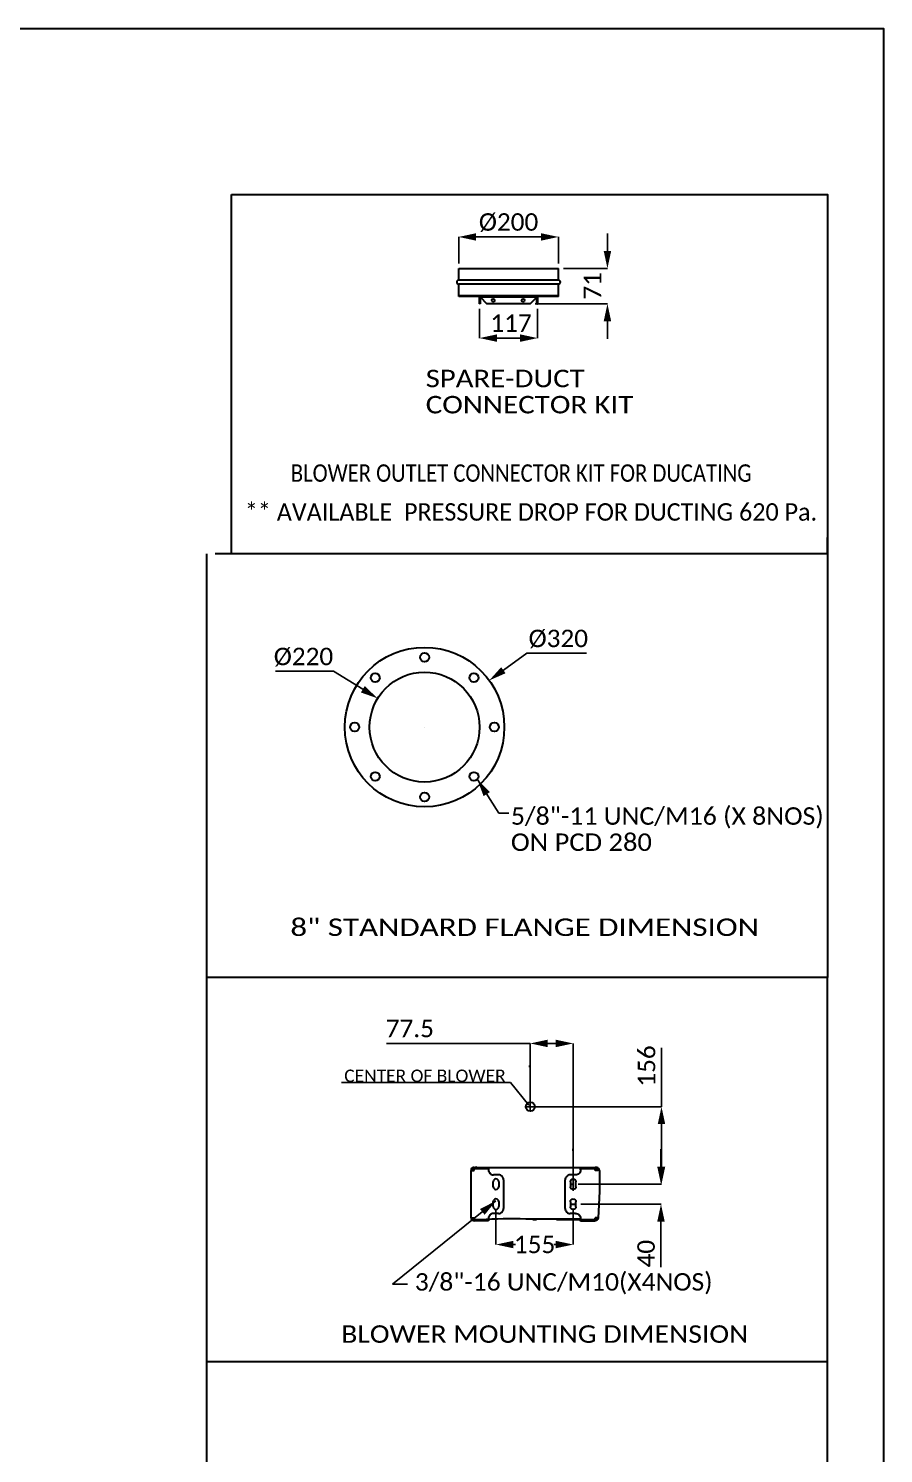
# Model space of a CAD drawing. Header units: millimetres. Extents: x 13935 to 21534, y -198 to 9202.
# Drawn here: x 19155 to 20870, y 1348 to 4206 of the extents above; entities that cross this region are included whole.
import ezdxf
from ezdxf import colors
from ezdxf.entities.mleader import LeaderData, LeaderLine
from ezdxf.enums import TextEntityAlignment as Align
from ezdxf.math import Vec2, Vec3

# ---------------------------------------------------------------- set-up
doc = ezdxf.new("R2010")
doc.units = ezdxf.units.MM
doc.header["$LTSCALE"] = 326.7
doc.header["$PDMODE"] = 3
doc.header["$PDSIZE"] = 8
doc.linetypes.add('DASHED', pattern=[0.2, 0.1, -0.1])
doc.layers.get('0').update_dxf_attribs({"linetype": 'CONTINUOUS'})
doc.layers.get('Defpoints').update_dxf_attribs({"linetype": 'CONTINUOUS'})
doc.styles.get("Standard").update_dxf_attribs({"font": 'calibri.ttf'})
doc.dimstyles.new('DIMSTYLE_3', dxfattribs={"dimtxt": 35, "dimasz": 35, "dimexe": 0.08, "dimexo": 1, "dimgap": 0.875, "dimtad": 1, "dimdec": 0, "dimdsep": 46, "dimtxsty": 'Standard', "dimblk": '_FILLED', "dimblk1": '_FILLED', "dimblk2": '_FILLED', "dimcen": 0.09, "dimazin": 2, "dimtp": 0.01, "dimtm": 0.01, "dimtfac": 1, "dimtdec": 0, "dimtofl": 0, "dimtmove": 0, "dimatfit": 3, "dimldrblk": '_FILLED', "dimfxl": 1, "dimtolj": 1, "dimarcsym": 0})
doc.dimstyles.new('DIMSTYLE_4', dxfattribs={"dimtxt": 35, "dimasz": 35, "dimexe": 0.08, "dimexo": 1, "dimgap": 0.875, "dimtad": 1, "dimdsep": 46, "dimtxsty": 'Standard', "dimblk": '_FILLED', "dimblk1": '_FILLED', "dimblk2": '_FILLED', "dimcen": 0.09, "dimazin": 2, "dimtp": 0.01, "dimtm": 0.01, "dimtfac": 1, "dimtofl": 0, "dimtmove": 0, "dimatfit": 3, "dimldrblk": '_FILLED', "dimfxl": 1, "dimtolj": 1, "dimarcsym": 0})
doc.dimstyles.new('DIMSTYLE_5', dxfattribs={"dimtxt": 35, "dimasz": 35, "dimexe": 0.08, "dimexo": 1, "dimtad": 1, "dimdsep": 46, "dimtxsty": 'Standard', "dimblk": '_FILLED', "dimblk1": '_FILLED', "dimblk2": '_FILLED', "dimcen": 0.09, "dimazin": 2, "dimtp": 0.01, "dimtm": 0.01, "dimtfac": 1, "dimtofl": 0, "dimtmove": 0, "dimatfit": 1, "dimldrblk": '_FILLED', "dimfxl": 1, "dimtolj": 1, "dimarcsym": 0})
doc.dimstyles.new('DIMSTYLE_6', dxfattribs={"dimtxt": 35, "dimasz": 35, "dimexe": 0.08, "dimexo": 1, "dimtad": 1, "dimdec": 0, "dimdsep": 46, "dimtxsty": 'Standard', "dimblk": '_FILLED', "dimblk1": '_FILLED', "dimblk2": '_FILLED', "dimcen": 0.09, "dimazin": 2, "dimtp": 0.01, "dimtm": 0.01, "dimtfac": 1, "dimtdec": 0, "dimtofl": 0, "dimtmove": 0, "dimatfit": 1, "dimldrblk": '_FILLED', "dimfxl": 1, "dimtolj": 1, "dimarcsym": 0})
doc.dimstyles.get("Standard").update_dxf_attribs({"dimtxt": 35, "dimasz": 35, "dimexe": 0.08, "dimexo": 1, "dimtad": 1, "dimdsep": 46, "dimtxsty": 'Standard', "dimblk": '_FILLED', "dimblk1": '_FILLED', "dimblk2": '_FILLED', "dimcen": 0.09, "dimazin": 2, "dimtol": 1, "dimtp": 0.01, "dimtm": 0.01, "dimtfac": 1, "dimtofl": 0, "dimtmove": 0, "dimatfit": 3, "dimldrblk": '_FILLED', "dimfxl": 1, "dimtolj": 1, "dimarcsym": 0})

# ---------------------------------------------------------------- blocks, each defined once
blk = doc.blocks.new('_FILLED')
at = {"color": 0, "linetype": 'ByBlock'}
blk.add_solid([(0, 0), (-1, 0.214), (-1, -0.214)], dxfattribs=at)
blk = doc.blocks.new('*D1925')
at = {"color": 0, "linetype": 'Continuous', "lineweight": -2}
for p, q in [((20018, 3735.1), (20018, 3788.2)), ((20053, 3788.2), (20183, 3788.2)), ((20218, 3735.1), (20218, 3788.2))]:
    blk.add_line(p, q, dxfattribs=at)
at = {"layer": 'Defpoints', "color": 0}
for p in [(20218, 3788.2), (20018, 3734.1), (20218, 3734.1)]:
    blk.add_point(p, dxfattribs=at)
at = {"color": 0, "linetype": 'ByBlock', "lineweight": -2, "xscale": 35, "yscale": 35, "zscale": 35, "rotation": 180}
blk.add_blockref('_FILLED', (20018, 3788.2), dxfattribs=at)
at = {"color": 0, "linetype": 'ByBlock', "lineweight": -2, "xscale": 35, "yscale": 35, "zscale": 35}
blk.add_blockref('_FILLED', (20218, 3788.2), dxfattribs=at)
at = {"color": 0, "lineweight": 30, "insert": (20118, 3835.7), "char_height": 35, "attachment_point": 2, "line_spacing_factor": 0.9}
blk.add_mtext('\\A1;%%c200', dxfattribs=at)
blk = doc.blocks.new('*D1926')
at = {"color": 0, "linetype": 'Continuous', "lineweight": -2}
for p, q in [((20316.3, 3760.1), (20316.3, 3795.1)), ((20228, 3725.1), (20316.4, 3725.1)), ((20171.3, 3654.1), (20316.4, 3654.1)), ((20316.3, 3619.1), (20316.3, 3584.1))]:
    blk.add_line(p, q, dxfattribs=at)
at = {"layer": 'Defpoints', "color": 0}
for p in [(20227, 3725.1), (20316.3, 3725.1), (20170.3, 3654.1)]:
    blk.add_point(p, dxfattribs=at)
at = {"color": 0, "linetype": 'ByBlock', "lineweight": -2, "xscale": 35, "yscale": 35, "zscale": 35}
for p, rotation in [((20316.3, 3725.1), 270), ((20316.3, 3654.1), 90)]:
    blk.add_blockref('_FILLED', p, dxfattribs=dict(at, rotation=rotation))
at = {"color": 0, "lineweight": 30, "insert": (20268.8, 3690), "char_height": 35, "attachment_point": 2, "rotation": 90, "line_spacing_factor": 0.9}
blk.add_mtext('\\A1;71', dxfattribs=at)
blk = doc.blocks.new('*D1927')
at = {"color": 0, "linetype": 'Continuous', "lineweight": -2}
for p, q in [((20059.7, 3644.1), (20059.7, 3585.2)), ((20176.2, 3644.1), (20176.2, 3585.2)), ((20094.7, 3585.3), (20141.2, 3585.3))]:
    blk.add_line(p, q, dxfattribs=at)
at = {"layer": 'Defpoints', "color": 0}
for p in [(20059.7, 3645.1), (20176.2, 3645.1), (20176.2, 3585.3)]:
    blk.add_point(p, dxfattribs=at)
at = {"color": 0, "linetype": 'ByBlock', "lineweight": -2, "xscale": 35, "yscale": 35, "zscale": 35, "rotation": 180}
blk.add_blockref('_FILLED', (20059.7, 3585.3), dxfattribs=at)
at = {"color": 0, "linetype": 'ByBlock', "lineweight": -2, "xscale": 35, "yscale": 35, "zscale": 35}
blk.add_blockref('_FILLED', (20176.2, 3585.3), dxfattribs=at)
at = {"color": 0, "lineweight": 30, "insert": (20122.9, 3632.8), "char_height": 35, "attachment_point": 2, "line_spacing_factor": 0.9}
blk.add_mtext('\\A1;117', dxfattribs=at)
blk = doc.blocks.new('*D1937')
at = {"color": 0, "linetype": 'Continuous', "lineweight": -2}
for p in [(20107.6, 2919.1), (20274.1, 2953.1)]:
    blk.add_line(p, (20154.7, 2953.1), dxfattribs=at)
at = {"color": 0, "linetype": 'Continuous', "lineweight": 30}
for p, q in [((19949.4, 2804.9), (19949.6, 2804.9)), ((19949.5, 2804.9), (19949.5, 2805))]:
    blk.add_line(p, q, dxfattribs=at)
at = {"layer": 'Defpoints', "color": 0}
for p in [(20079.2, 2898.6), (19819.8, 2711.3)]:
    blk.add_point(p, dxfattribs=at)
at = {"color": 0, "linetype": 'ByBlock', "lineweight": -2, "xscale": 35, "yscale": 35, "zscale": 35, "rotation": 215.8264787222542}
blk.add_blockref('_FILLED', (20079.2, 2898.6), dxfattribs=at)
at = {"color": 0, "lineweight": 30, "insert": (20158.2, 3000.4), "char_height": 35, "attachment_point": 1, "line_spacing_factor": 0.9}
blk.add_mtext('\\A1;%%c320', dxfattribs=at)
blk = doc.blocks.new('*D1938')
at = {"color": 0, "linetype": 'Continuous', "lineweight": -2}
for p in [(19650.4, 2916.9), (19825.7, 2880.9)]:
    blk.add_line(p, (19766.9, 2916.9), dxfattribs=at)
at = {"color": 0, "linetype": 'Continuous', "lineweight": 30}
for p, q in [((19949.4, 2804.9), (19949.6, 2804.9)), ((19949.5, 2804.9), (19949.5, 2805))]:
    blk.add_line(p, q, dxfattribs=at)
at = {"layer": 'Defpoints', "color": 0}
for p in [(19855.5, 2862.6), (20043.5, 2747.3)]:
    blk.add_point(p, dxfattribs=at)
at = {"color": 0, "linetype": 'ByBlock', "lineweight": -2, "xscale": 35, "yscale": 35, "zscale": 35, "rotation": 328.4927867273753}
blk.add_blockref('_FILLED', (19855.5, 2862.6), dxfattribs=at)
at = {"color": 0, "lineweight": 30, "insert": (19766.3, 2964.2), "char_height": 35, "attachment_point": 3, "line_spacing_factor": 0.9}
blk.add_mtext('\\A1;%%c220', dxfattribs=at)
blk = doc.blocks.new('*D1997')
at = {"color": 0, "linetype": 'Continuous', "lineweight": -2}
for p, q in [((20424.7, 2043.6), (20424.7, 2161.5)), ((20153.7, 2043.6), (20424.8, 2043.6)), ((20424.7, 1923.1), (20424.7, 2008.6)), ((20257.6, 1888.1), (20424.8, 1888.1))]:
    blk.add_line(p, q, dxfattribs=at)
at = {"layer": 'Defpoints', "color": 0}
for p in [(20152.7, 2043.6), (20424.7, 2043.6), (20256.6, 1888.1)]:
    blk.add_point(p, dxfattribs=at)
at = {"color": 0, "linetype": 'ByBlock', "lineweight": -2, "xscale": 35, "yscale": 35, "zscale": 35}
for p, rotation in [((20424.7, 2043.6), 90), ((20424.7, 1888.1), 270)]:
    blk.add_blockref('_FILLED', p, dxfattribs=dict(at, rotation=rotation))
at = {"color": 0, "lineweight": 30, "insert": (20377.2, 2083.7), "char_height": 35, "attachment_point": 1, "rotation": 90, "line_spacing_factor": 0.9}
blk.add_mtext('\\A1;\\A1;156', dxfattribs=at)
blk = doc.blocks.new('*D1998')
at = {"color": 0, "linetype": 'Continuous', "lineweight": -2}
for p, q in [((20161.4, 2170.5), (19873.2, 2170.5)), ((20161.4, 2035.6), (20161.4, 2170.6)), ((20196.4, 2170.5), (20212.6, 2170.5)), ((20247.6, 1875.1), (20247.6, 2170.6))]:
    blk.add_line(p, q, dxfattribs=at)
at = {"layer": 'Defpoints', "color": 0}
for p in [(20247.6, 2170.5), (20161.4, 2034.6), (20247.6, 1874.1)]:
    blk.add_point(p, dxfattribs=at)
at = {"color": 0, "linetype": 'ByBlock', "lineweight": -2, "xscale": 35, "yscale": 35, "zscale": 35, "rotation": 180}
blk.add_blockref('_FILLED', (20161.4, 2170.5), dxfattribs=at)
at = {"color": 0, "linetype": 'ByBlock', "lineweight": -2, "xscale": 35, "yscale": 35, "zscale": 35}
blk.add_blockref('_FILLED', (20247.6, 2170.5), dxfattribs=at)
at = {"color": 0, "lineweight": 30, "insert": (19920, 2218), "char_height": 35, "attachment_point": 2, "line_spacing_factor": 0.9}
blk.add_mtext('\\A1;\\A1;77.5', dxfattribs=at)
blk = doc.blocks.new('*D1999')
at = {"color": 0, "linetype": 'Continuous', "lineweight": -2}
for p, q in [((20423.7, 1923.1), (20423.7, 1958.1)), ((20257.6, 1888.1), (20423.8, 1888.1)), ((20263.1, 1848.1), (20423.8, 1848.1)), ((20423.7, 1813.1), (20423.7, 1721.6))]:
    blk.add_line(p, q, dxfattribs=at)
at = {"layer": 'Defpoints', "color": 0}
for p in [(20256.6, 1888.1), (20423.7, 1888.1), (20262.1, 1848.1)]:
    blk.add_point(p, dxfattribs=at)
at = {"color": 0, "linetype": 'ByBlock', "lineweight": -2, "xscale": 35, "yscale": 35, "zscale": 35}
for p, rotation in [((20423.7, 1888.1), 270), ((20423.7, 1848.1), 90)]:
    blk.add_blockref('_FILLED', p, dxfattribs=dict(at, rotation=rotation))
at = {"color": 0, "lineweight": 30, "insert": (20376.2, 1748.8), "char_height": 35, "attachment_point": 2, "rotation": 90, "line_spacing_factor": 0.9}
blk.add_mtext('\\A1;40', dxfattribs=at)
blk = doc.blocks.new('*D2000')
at = {"color": 0, "lineweight": -2}
for p, q in [((20092.8, 1836.7), (20092.8, 1767.1)), ((20247.6, 1836.6), (20247.6, 1767.1)), ((20127.8, 1767.1), (20131.6, 1767.1)), ((20212.6, 1767.1), (20208.8, 1767.1))]:
    blk.add_line(p, q, dxfattribs=at)
at = {"layer": 'Defpoints', "color": 0}
for p in [(20092.8, 1837.7), (20247.6, 1837.6), (20247.6, 1767.1)]:
    blk.add_point(p, dxfattribs=at)
at = {"color": 0, "linetype": 'ByBlock', "lineweight": -2, "xscale": 35, "yscale": 35, "zscale": 35, "rotation": 180}
blk.add_blockref('_FILLED', (20092.8, 1767.1), dxfattribs=at)
at = {"color": 0, "linetype": 'ByBlock', "lineweight": -2, "xscale": 35, "yscale": 35, "zscale": 35}
blk.add_blockref('_FILLED', (20247.6, 1767.1), dxfattribs=at)
at = {"color": 0, "lineweight": 30, "insert": (20170.2, 1767.1), "char_height": 35, "attachment_point": 5}
blk.add_mtext('\\A1;\\A1;155', dxfattribs=at)

msp = doc.modelspace()

# ---------------------------------------------------------------- linework, layer by layer
at = {"color": 0, "linetype": 'Continuous', "lineweight": 30}
for p, q in [((20017.98172, 3701.62355), (20017.98172, 3725.12355)), ((20017.98172, 3725.12355), (20217.98172, 3725.12355)), ((20217.98172, 3701.62355), (20217.98172, 3725.12355)), ((20217.98172, 3701.62355), (20017.98172, 3701.62355)), ((20017.98172, 3668.92355), (20017.98172, 3693.62355)), ((20217.8299, 3693.62355), (20018.13354, 3693.62355)), ((20217.98172, 3668.92355), (20217.98172, 3693.62355)), ((20217.98172, 3670.12355), (20017.98172, 3670.12355)), ((20217.98172, 3668.92355), (20017.98172, 3668.92355)), ((20059.38835, 3668.67777), (20059.60232, 3668.92355)), ((20059.73172, 3654.12355), (20059.73172, 3667.92355)), ((20059.73172, 3667.92355), (20176.23172, 3667.92355)), ((20059.73372, 3668.67777), (20059.73372, 3668.92355)), ((20060.83014, 3667.92355), (20074.63014, 3654.12355)), ((20060.93172, 3667.82197), (20060.93172, 3654.12355)), ((20161.33531, 3654.12355), (20175.13531, 3667.92355)), ((20175.03172, 3654.12355), (20175.03172, 3667.81997)), ((20176.23172, 3668.92355), (20176.23172, 3668.67777)), ((20176.23172, 3667.92355), (20176.23172, 3654.12355)), ((20176.36112, 3668.92355), (20176.5751, 3668.67777)), ((20060.93172, 3654.12355), (20059.73172, 3654.12355)), ((20161.33531, 3654.12355), (20074.63014, 3654.12355)), ((20175.03172, 3654.12355), (20176.23172, 3654.12355)), ((20158.89592, 2124.97017), (20159.9248, 2124.98173)), ((20159.9248, 2124.98173), (20159.93701, 2124.98179)), ((20247.43196, 1955.00411), (20247.41257, 1959.00407)), ((20042.76591, 1820.90735), (20042.76591, 1915.90735)), ((20042.76591, 1915.90735), (20048.76591, 1915.90735)), ((20048.76591, 1915.90735), (20048.76591, 1921.90735)), ((20048.76591, 1921.90735), (20077.76591, 1921.90735)), ((20077.76591, 1918.90735), (20048.76591, 1918.90735)), ((20077.76591, 1921.90735), (20077.76591, 1916.90735)), ((20077.76591, 1921.80474), (20291.60022, 1921.80474)), ((20291.56785, 1918.80474), (20262.56954, 1918.80474)), ((20262.56954, 1916.80474), (20262.56954, 1918.80474)), ((20262.60191, 1918.80474), (20262.60191, 1921.80474)), ((20291.56785, 1915.80474), (20291.56785, 1918.80474)), ((20297.63224, 1915.80474), (20291.56785, 1915.80474)), ((20291.60022, 1921.80474), (20291.60022, 1918.80474)), ((20293.63372, 1921.80474), (20294.41639, 1921.80474)), ((20300.41604, 1915.80474), (20300.41604, 1873.80474)), ((20087.26591, 1883.15735), (20087.26591, 1893.15735)), ((20097.76591, 1906.90735), (20087.76591, 1906.90735)), ((20098.26591, 1893.15735), (20098.26591, 1883.15735)), ((20107.76591, 1896.90735), (20107.76591, 1839.40735)), ((20231.57135, 1839.30474), (20231.57135, 1896.80474)), ((20252.57012, 1906.80474), (20241.57076, 1906.80474)), ((20242.07073, 1893.05474), (20242.07073, 1883.05474)), ((20242.07073, 1888.05474), (20247.6038, 1888.05474)), ((20253.07009, 1883.05474), (20253.07009, 1893.05474)), ((20300.40813, 1873.49002), (20297.64084, 1820.80428)), ((20300.41604, 1873.80474), (20300.40853, 1873.49772)), ((20087.26591, 1843.15735), (20087.26591, 1853.15735)), ((20097.76591, 1829.40735), (20087.76591, 1829.40735)), ((20098.26591, 1853.15735), (20098.26591, 1843.15735)), ((20242.07073, 1853.05474), (20242.07073, 1843.05474)), ((20242.1031, 1848.05474), (20253.07009, 1848.05474)), ((20253.07009, 1843.05474), (20253.07009, 1853.05474)), ((20042.76591, 1820.90735), (20048.76591, 1820.90735)), ((20048.76591, 1820.90735), (20048.76591, 1817.40735)), ((20048.76591, 1817.40735), (20077.76591, 1817.40735)), ((20048.76591, 1817.35058), (20048.76591, 1814.39519)), ((20077.76591, 1814.39519), (20048.76591, 1814.39519)), ((20077.76591, 1817.40735), (20077.76591, 1819.40735)), ((20077.76591, 1817.35058), (20077.76591, 1814.39519)), ((20162.99533, 1817.71728), (20162.90881, 1817.72126)), ((20162.99615, 1817.7351), (20162.90971, 1817.74079)), ((20262.56954, 1817.68145), (20163.81035, 1817.68145)), ((20182.99916, 1817.68145), (20174.03908, 1817.49474)), ((20214.28372, 1817.18145), (20214.28372, 1817.68145)), ((20214.28372, 1817.18145), (20262.56954, 1817.18145)), ((20252.57012, 1829.30474), (20241.57076, 1829.30474)), ((20262.56954, 1819.30474), (20262.56954, 1817.30474)), ((20262.56954, 1817.30474), (20291.56785, 1817.30474)), ((20262.6038, 1817.16182), (20291.60211, 1817.16182)), ((20262.61032, 1814.22318), (20262.6038, 1817.16182)), ((20291.60863, 1814.22318), (20262.61032, 1814.22318)), ((20297.63224, 1820.80474), (20291.56785, 1820.80474)), ((20291.56785, 1817.30474), (20291.56785, 1820.80474)), ((20291.60211, 1817.16182), (20291.60863, 1814.22318)), ((20294.62879, 1820.65365), (20294.63242, 1820.80474)), ((20297.63224, 1820.80474), (20297.62473, 1820.49772))]:
    msp.add_line(p, q, dxfattribs=at)
at = {"linetype": 'DASHED', "lineweight": 30}
for p, q in [((20757.74517, 3152.69702), (20757.74517, 3202.69702)), ((19562.2704, 3152.69702), (19512.2704, 3152.69702))]:
    msp.add_line(p, q, dxfattribs=at)
at = {"lineweight": 30}
for p, q in [((20757.74517, 3202.69702), (20757.74517, 2302.69702)), ((19512.2704, 3152.69702), (19512.2704, 2302.69702)), ((20757.74517, 2302.69702), (19512.2704, 2302.69702)), ((19512.2704, 2302.69702), (19512.2704, 1532.69702)), ((20757.74517, 1532.69702), (20757.74517, 2302.69702)), ((19512.2704, 1532.69702), (20757.74517, 1532.69702)), ((19512.2704, 1532.69702), (19512.2704, 632.69702)), ((20757.74517, 632.69702), (20757.74517, 1532.69702))]:
    msp.add_line(p, q, dxfattribs=at)
at = {"color": 0, "linetype": 'Continuous', "lineweight": 30}
msp.add_lwpolyline([(14011.10907, -197.5909), (14011.10907, 4206.29375), (20869.94438, 4206.29375), (20869.94438, -197.5909)], dxfattribs=at)
at = {"lineweight": 30}
msp.add_lwpolyline([(19562.2704, 3873.32253), (20757.74517, 3873.32253), (20757.74517, 3152.69702), (19562.2704, 3152.69702)], close=True, dxfattribs=at)
at = {"color": 0, "linetype": 'Continuous', "lineweight": 30}
for centre, radius in [((20087.23172, 3661.12355), 3), ((20147.23172, 3661.12355), 3), ((19949.51988, 2804.94804), 160), ((19949.51988, 2944.94804), 9), ((19949.51988, 2804.94804), 110.25), ((19850.52493, 2903.94299), 9), ((20048.51483, 2903.94299), 9), ((19809.51988, 2804.94804), 9), ((20089.51988, 2804.94804), 9), ((19850.52493, 2705.95309), 9), ((20048.51483, 2705.95309), 9), ((19949.51988, 2664.94804), 9)]:
    msp.add_circle(centre, radius, dxfattribs=at)
at = {"lineweight": 30}
msp.add_circle((20161.68749, 2043.60503), 9.00423, dxfattribs=at)
at = {"color": 0, "linetype": 'Continuous', "lineweight": 30}
for centre, radius, start, end in [((20017.98172, 3697.62355), 4, 90, 270), ((20217.98172, 3697.62355), 4, 270, 90), ((20058.73172, 3667.92355), 1, 0, 90), ((20177.23172, 3667.92355), 1, 90, 180), ((20048.76591, 1915.90735), 6, 89.99999997, 180), ((20048.76591, 1915.90735), 3, 89.99999993, 180), ((20087.76591, 1916.90735), 10, 180, 270.00000002), ((20291.63251, 1915.80483), 2.99991, 359.99822572, 89.99843883), ((20292.18078, 1927.75112), 5.94638, 270.01239308, 276.05413105), ((20292.17422, 1927.81815), 6.01374, 276.04899052, 282.02201226), ((20293.80267, 1927.81534), 6.01061, 270.01161236, 275.84517996), ((20293.79615, 1927.88372), 6.07929, 275.84062724, 281.9423063), ((20294.41502, 1915.83339), 5.97135, 83.93626667, 89.98679133), ((20092.76591, 1893.15735), 5.5, 0, 180), ((20097.76591, 1896.90735), 10, 0, 90.00000001), ((20092.76591, 1883.15735), 5.5, 180, 0), ((20092.76591, 1853.15735), 5.5, 0, 180), ((20087.76591, 1819.40735), 10, 89.99999998, 180), ((20092.76591, 1843.15735), 5.5, 180, 0), ((20097.76591, 1839.40735), 10, 269.99999999, 0), ((20048.76714, 1820.97374), 3.02177, 262.4352512, 269.97660109), ((20121.26967, 833.45704), 985.14334, 87.52507076, 92.82005743), ((20174.01467, 2034.80153), 217.30639, 268.06208501, 269.58436637), ((20174.01289, 2034.62488), 217.12973, 269.58449746, 270.00691141), ((20291.63791, 1820.90316), 3.03706, 270.02259026, 277.52417214), ((20291.87443, 1820.79566), 5.7579, 353.93354254, 357.03402502)]:
    msp.add_arc(centre, radius, start, end, dxfattribs=at)
for points in [[(20059.73372, 3668.67777), (20059.85328, 3668.61659), (20059.96892, 3668.54758), (20060.08152, 3668.47437)], [(20060.08152, 3668.47437), (20060.21245, 3668.38923), (20060.33953, 3668.29813), (20060.4646, 3668.20458)], [(20060.4646, 3668.20458), (20060.58767, 3668.11253), (20060.70891, 3668.01803), (20060.83014, 3667.92355)], [(20175.13531, 3667.92355), (20175.25653, 3668.01803), (20175.37777, 3668.11253), (20175.50084, 3668.20458)], [(20175.50084, 3668.20458), (20175.62546, 3668.29779), (20175.75207, 3668.38857), (20175.8825, 3668.47344)], [(20175.8825, 3668.47344), (20175.99555, 3668.547), (20176.11166, 3668.61633), (20176.23172, 3668.67777)], [(20293.0413, 1922.60808), (20292.87361, 1922.35362), (20292.67915, 1922.09875), (20292.42151, 1921.93601)]]:
    msp.add_open_spline(points, degree=3, dxfattribs=at)
for points, knots in [([(20053.97724, 1921.90735), (20053.87304, 1921.96303), (20053.37398, 1922.3519), (20053.06347, 1922.92036), (20052.83387, 1923.37216)], [0, 0, 0, 0, 0.1890491276, 1, 1, 1, 1]), ([(20262.56954, 1916.80474), (20262.56954, 1914.25359), (20260.43576, 1908.93892), (20255.12116, 1906.80474), (20252.57012, 1906.80474)], [0, 0, 0, 0, 0.5000109553, 1, 1, 1, 1]), ([(20297.63224, 1915.80474), (20297.63224, 1917.33543), (20296.35194, 1920.5242), (20293.16321, 1921.80474), (20291.63259, 1921.80474)], [0, 0, 0, 0, 0.5000114408, 1, 1, 1, 1]), ([(20292.42151, 1921.93601), (20292.38483, 1921.91284), (20292.31109, 1921.8721), (20292.23217, 1921.84227), (20292.19314, 1921.83112)], [0, 0, 0, 0, 0.5166028061, 1, 1, 1, 1]), ([(20300.41604, 1915.80474), (20300.41604, 1917.23759), (20299.30815, 1920.20762), (20296.471, 1921.62015), (20295.0458, 1921.77133)], [0, 0, 0, 0, 0.499939938, 1, 1, 1, 1]), ([(20241.57076, 1906.80474), (20239.01972, 1906.80474), (20233.70512, 1904.67054), (20231.57135, 1899.35588), (20231.57135, 1896.80474)], [0, 0, 0, 0, 0.4999903755, 1, 1, 1, 1]), ([(20242.07073, 1893.05474), (20242.07073, 1894.4578), (20243.24417, 1897.38096), (20246.16732, 1898.55446), (20247.57043, 1898.55446)], [0, 0, 0, 0, 0.499992904, 1, 1, 1, 1]), ([(20247.57043, 1898.55446), (20248.97354, 1898.55446), (20251.89668, 1897.38094), (20253.07009, 1894.4578), (20253.07009, 1893.05474)], [0, 0, 0, 0, 0.5000085555, 1, 1, 1, 1]), ([(20247.5704, 1877.55501), (20246.16729, 1877.55501), (20243.24414, 1878.72853), (20242.07073, 1881.65168), (20242.07073, 1883.05474)], [0, 0, 0, 0, 0.5000085555, 1, 1, 1, 1]), ([(20242.07073, 1853.05474), (20242.07073, 1854.4578), (20243.24417, 1857.38096), (20246.16732, 1858.55446), (20247.57043, 1858.55446)], [0, 0, 0, 0, 0.499992904, 1, 1, 1, 1]), ([(20253.07009, 1883.05474), (20253.07009, 1881.65167), (20251.89666, 1878.72852), (20248.97351, 1877.55501), (20247.5704, 1877.55501)], [0, 0, 0, 0, 0.499992904, 1, 1, 1, 1]), ([(20247.57043, 1858.55446), (20248.97354, 1858.55446), (20251.89668, 1857.38094), (20253.07009, 1854.4578), (20253.07009, 1853.05474)], [0, 0, 0, 0, 0.5000085555, 1, 1, 1, 1]), ([(20231.57135, 1839.30474), (20231.57135, 1836.75359), (20233.70513, 1831.43892), (20239.01973, 1829.30474), (20241.57076, 1829.30474)], [0, 0, 0, 0, 0.5000109553, 1, 1, 1, 1]), ([(20247.5704, 1837.55501), (20246.16729, 1837.55501), (20243.24414, 1838.72853), (20242.07073, 1841.65168), (20242.07073, 1843.05474)], [0, 0, 0, 0, 0.5000085555, 1, 1, 1, 1]), ([(20253.07009, 1843.05474), (20253.07009, 1841.65167), (20251.89666, 1838.72852), (20248.97351, 1837.55501), (20247.5704, 1837.55501)], [0, 0, 0, 0, 0.499992904, 1, 1, 1, 1]), ([(20042.76591, 1820.90735), (20042.76591, 1819.39605), (20044.06838, 1816.23634), (20047.23853, 1814.99658), (20048.76591, 1814.99658)], [0, 0, 0, 0, 0.4973527202, 1, 1, 1, 1]), ([(20048.36934, 1817.97826), (20047.67391, 1818.07039), (20046.30663, 1818.76946), (20045.76591, 1820.21297), (20045.76591, 1820.90735)], [0, 0, 0, 0, 0.5025526949, 1, 1, 1, 1]), ([(20252.57012, 1829.30474), (20255.12117, 1829.30474), (20260.43576, 1827.17054), (20262.56954, 1821.85588), (20262.56954, 1819.30474)], [0, 0, 0, 0, 0.4999903755, 1, 1, 1, 1]), ([(20297.60009, 1820.18715), (20297.45128, 1818.78643), (20296.01772, 1815.98816), (20293.07347, 1814.92747), (20291.64562, 1814.92747)], [0, 0, 0, 0, 0.4966066069, 1, 1, 1, 1]), ([(20292.03559, 1817.89225), (20292.70582, 1817.98057), (20294.02265, 1818.62873), (20294.5945, 1819.98736), (20294.6287, 1820.65365)], [0, 0, 0, 0, 0.503294459, 1, 1, 1, 1])]:
    msp.add_open_spline(points, degree=3, knots=knots, dxfattribs=at)

# ---------------------------------------------------------------- texts
for s, width, p, p2 in [('SPARE-DUCT', 1.117551, (19951.86167, 3486.79104), (20270.40253, 3486.79104)), ('CONNECTOR KIT', 1.130198, (19951.86167, 3434.29104), (20368.457, 3434.29104)), ('BLOWER OUTLET CONNECTOR KIT FOR DUCATING', 0.822643, (19681.32306, 3297.07849), (20605.40699, 3297.07849)), ('** AVAILABLE  PRESSURE DROP FOR DUCTING 620 Pa. ', 0.948228, (19589.2931, 3219.08073), (20748.65107, 3219.08073)), ('5/8"-11 UNC/M16 (X 8NOS)', 1.009351, (20122.61633, 2609.15201), (20750.02878, 2609.15201)), ('ON PCD 280', 1.037345, (20122.61633, 2556.65201), (20405.47625, 2556.65201)), ('3/8"-16 UNC/M10(X4NOS)', 1.000854, (19929.89693, 1674.69248), (20527.07592, 1674.69248)), ('BLOWER MOUNTING DIMENSION', 1.081256, (19782.3279, 1570.04051), (20598.76758, 1570.04051))]:
    msp.add_text(s, height=35, dxfattribs=dict(at, width=width)).set_placement(p, p2, align=Align.FIT)
at = {"linetype": 'Continuous', "width": 1.199526}
msp.add_text('8" STANDARD FLANGE DIMENSION', height=35, dxfattribs=at).set_placement((19680.47222, 2386.08205), (20620.12522, 2386.08205), align=Align.FIT)

# ---------------------------------------------------------------- dimensions: what is measured, and where the dimension line sits
at = {"color": 0, "linetype": 'Continuous', "lineweight": 30}
dim = msp.add_linear_dim(base=(20217.98172, 3788.15656), p1=(20017.98172, 3734.12355), p2=(20217.98172, 3734.12355), text='%%c<>', dimstyle='DIMSTYLE_4', dxfattribs=at)
dim.commit()
dim.dimension.update_dxf_attribs({"geometry": '*D1925', "text_midpoint": (20117.98172, 3788.15656), "dimtype": 160})
for base, p1, p2, picture, middle in [((20316.29188, 3725.12355), (20170.33531, 3654.12355), (20226.98172, 3725.12355), '*D1926', (20316.29188, 3689.95919)), ((20423.72305, 1888.05474), (20262.07009, 1848.05474), (20256.6038, 1888.05474), '*D1999', (20423.72305, 1748.8464))]:
    dim = msp.add_linear_dim(base=base, p1=p1, p2=p2, angle=90, dimstyle='DIMSTYLE_4', dxfattribs=at)
    dim.commit()
    dim.dimension.update_dxf_attribs({"geometry": picture, "text_midpoint": middle, "dimtype": 160})
dim = msp.add_linear_dim(base=(20176.2317225118, 3585.2869093864), p1=(20059.7317225118, 3645.1235492819), p2=(20176.2317225118, 3645.1235492819), dimstyle='DIMSTYLE_3', dxfattribs=at)
dim.commit()
dim.dimension.update_dxf_attribs({"geometry": '*D1927', "text_midpoint": (20122.8896226254, 3585.2869093864), "dimtype": 160})
for p1, p2, text, dimstyle, override, picture, middle in [((19819.79294, 2711.29485), (20079.24682, 2898.60123), '%%c<>', 'DIMSTYLE_5', {"dimtih": 1, "dimtoh": 1, "dimpost": '<>'}, '*D1937', (20216.15887, 2953.07319)), ((20043.5162, 2747.33074), (19855.52355, 2862.56534), '%%c220', 'DIMSTYLE_6', {"dimtih": 1, "dimtoh": 1, "dimpost": '<>', "dimtxsty": 'Standard'}, '*D1938', (19708.37251, 2916.87547))]:
    dim = msp.add_diameter_dim_2p(p1=p1, p2=p2, text=text, dimstyle=dimstyle, override=override, dxfattribs=at)
    dim.commit()
    dim.dimension.update_dxf_attribs({"geometry": picture, "text_midpoint": middle, "dimtype": 163})
dim = msp.add_linear_dim(base=(20247.57041, 2170.48892), p1=(20161.42121, 2034.60473), p2=(20247.57041, 1874.05474), text='\\A1;77.5', dimstyle='DIMSTYLE_4', override={"dimtxsty": 'Standard'}, dxfattribs=at)
dim.commit()
dim.dimension.update_dxf_attribs({"geometry": '*D1998', "text_midpoint": (19920.02395, 2170.48892), "dimtype": 160})
dim = msp.add_linear_dim(base=(20424.72216, 2043.60549), p1=(20256.6038, 1888.05474), p2=(20152.68326, 2043.60549), angle=90, text='\\A1;156', dimstyle='DIMSTYLE_4', override={"dimtxsty": 'Standard'}, dxfattribs=at)
dim.commit()
dim.dimension.update_dxf_attribs({"geometry": '*D1997', "text_midpoint": (20424.72216, 2122.1495), "dimtype": 160})
at = {"lineweight": 30}
dim = msp.add_linear_dim(base=(20247.5704, 1767.13379), p1=(20092.76591, 1837.65735), p2=(20247.5704, 1837.55501), text='\\A1;155', dimstyle='Standard', override={"dimtad": 0, "dimtih": 1, "dimtoh": 1, "dimdec": 4, "dimzin": 0, "dimtxsty": 'Standard', "dimcen": 53.46, "dimadec": 0, "dimazin": 0, "dimtdec": 4, "dimtzin": 0}, dxfattribs=at)
dim.commit()
dim.dimension.update_dxf_attribs({"geometry": '*D2000', "text_midpoint": (20170.16815, 1767.13379)})

# ---------------------------------------------------------------- leaders
at = {"color": 0, "linetype": 'Continuous', "lineweight": 30}
for points in [[(20055.40144, 2700.16035), (20098.26796, 2632.711), (20118.26796, 2632.711)], [(20092.57988, 1854.57569), (19885.3177, 1687.32476), (19915.3177, 1687.80666)]]:
    msp.add_leader(points, dimstyle='Standard', override={"dimtad": 0}, dxfattribs=at)
ml = msp.add_multileader_mtext('Standard', dxfattribs=at)
ml.set_content('CENTER OF BLOWER')
ml.set_leader_properties(linetype='ByLayer')
ml.build(insert=Vec2(0, 0))
ml.multileader.update_dxf_attribs({"text_right_attachment_type": 6})
ctx = ml.context
ctx.base_point, ctx.char_height, ctx.plane_origin = Vec3(19786.35247, 2105.23258), 25, Vec3(20161.42121, 2043.60549)
ctx.right_attachment, ctx.text_align_type = 6, 2
notes = []
notes.append((ctx, [(0, (1, 1, 0), (20122.16016, 2092.42489), (-1, 0), 8, [(0, [(20161.42121, 2043.60549)], 0, [])])]))
ctx.mtext.insert, ctx.mtext.alignment, ctx.mtext.flow_direction = Vec3(20112.16016, 2118.04028), 3, 5
for ctx, leaders in notes:
    for number, flags, end, landing, length, lines in leaders:
        leader = LeaderData()
        leader.index, (leader.has_last_leader_line, leader.has_dogleg_vector, leader.attachment_direction) = number, flags
        leader.last_leader_point, leader.dogleg_vector, leader.dogleg_length = Vec3(end), Vec3(landing), length
        for number, points, colour, breaks in lines:
            line = LeaderLine()
            line.index, line.vertices, line.color, line.breaks = number, Vec3.list(points), colors.encode_raw_color(colour), breaks
            leader.lines.append(line)
        ctx.leaders.append(leader)

doc.saveas('drawing.dxf')
